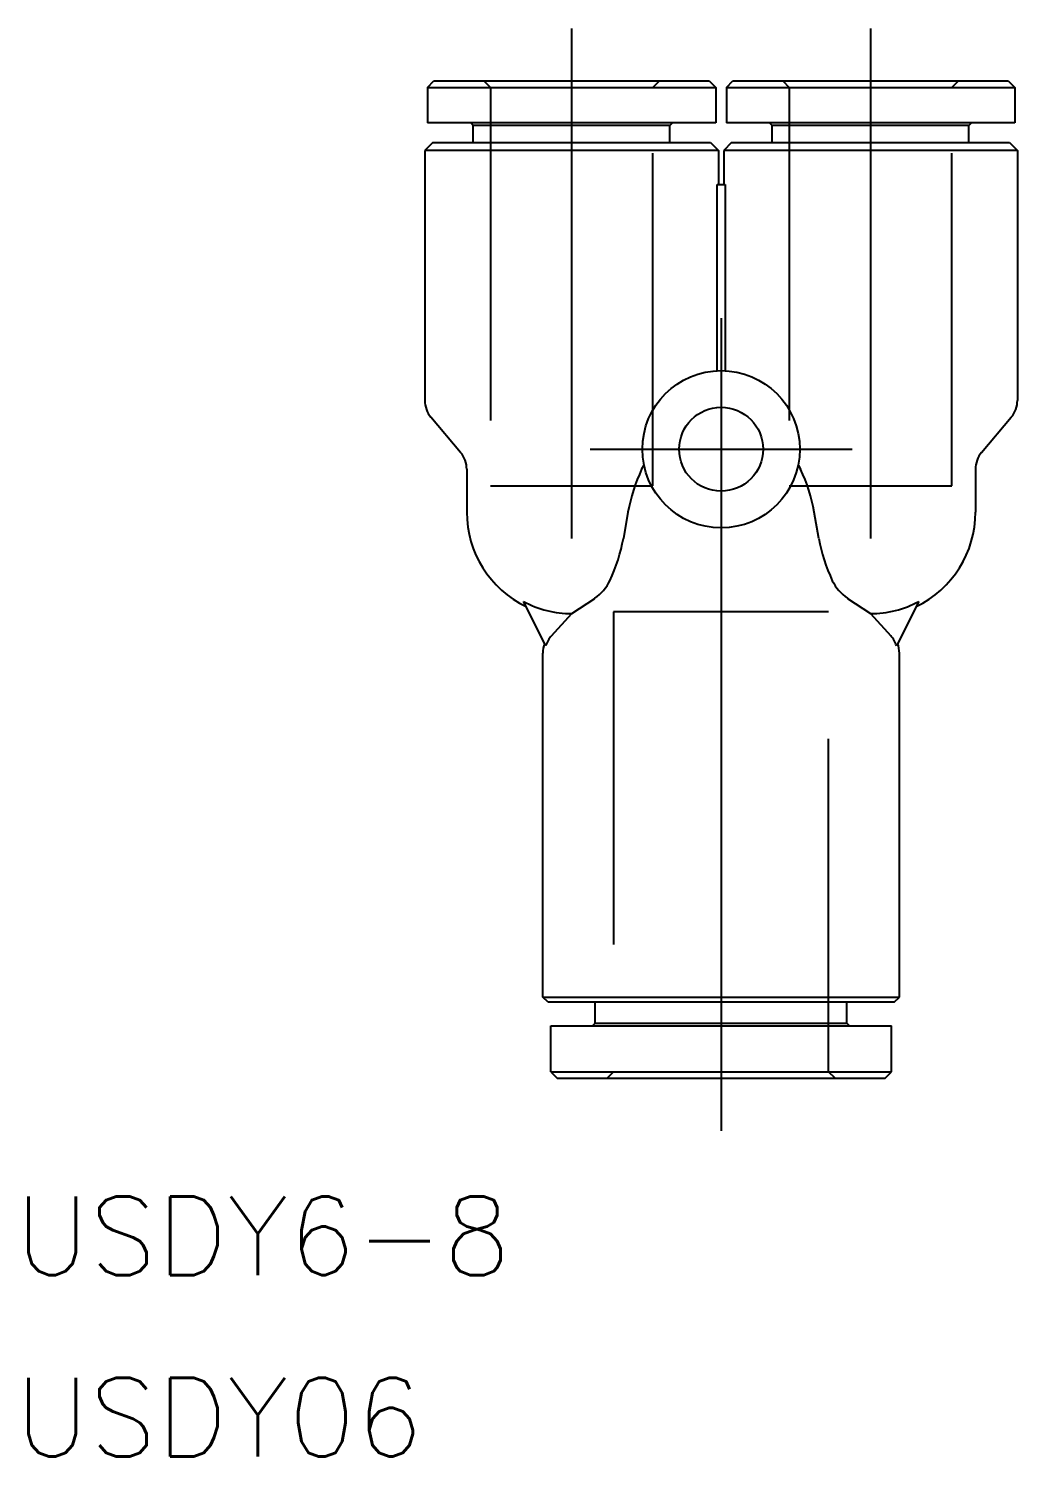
# Model space of a CAD drawing. Extents: x -26.4 to 13.3, y -38.4 to 44.9.
# Drawn here: x -26.4 to 11.3, y -38.4 to 16.1 of the extents above; entities that cross this region are included whole.
import ezdxf

# ---------------------------------------------------------------- set-up
doc = ezdxf.new("R2010")
doc.units = 0
doc.linetypes.add('CENTER', pattern=[50.8, 31.75, -6.35, 6.35, -6.35])
doc.linetypes.add('DASHED', pattern=[19.05, 12.7, -6.35])
doc.layers.get('0').update_dxf_attribs({"linetype": 'CONTINUOUS'})
doc.layers.add('CENTER', color=1, linetype='CENTER')
doc.styles.get("Standard").update_dxf_attribs({"font": 'txt.shx', "height": 3, "bigfont": 'bigfont.shx'})

msp = doc.modelspace()

# ---------------------------------------------------------------- linework, layer by layer
at = {"color": 7, "linetype": 'CONTINUOUS'}
for p, q in [((-11.200003, 13.8), (-0.199961, 13.8)), ((-11.2, 13.8), (-10.95, 14.05)), ((-11.2, 13.8), (-11.2, 12.45)), ((-10.950002, 14.05), (-0.449964, 14.05)), ((-0.45, 14.05), (-0.2, 13.8)), ((-0.2, 13.8), (-0.2, 12.45)), ((0.199886, 13.8), (5.7, 13.8)), ((0.2, 13.8), (0.45, 14.05)), ((0.2, 13.8), (0.2, 12.45)), ((0.449895, 14.05), (5.7, 14.05)), ((5.7, 14.05), (10.95, 14.05)), ((5.7, 13.8), (11.2, 13.8)), ((10.95, 14.05), (11.2, 13.8)), ((11.2, 13.8), (11.2, 12.45)), ((-0.2, 12.45), (-11.2, 12.45)), ((-9.45, 12.35), (-9.55, 12.45)), ((-1.95, 12.35), (-9.45, 12.35)), ((-9.45, 11.7), (-9.45, 12.35)), ((-1.95, 12.35), (-1.85, 12.45)), ((-1.95, 11.7), (-1.95, 12.35)), ((11.2, 12.45), (0.2, 12.45)), ((1.95, 12.35), (1.85, 12.45)), ((9.45, 12.35), (1.95, 12.35)), ((1.95, 11.7), (1.95, 12.35)), ((9.45, 12.35), (9.55, 12.45)), ((9.45, 11.7), (9.45, 12.35)), ((-11, 11.7), (-11.3, 11.4)), ((-11, 11.7), (-0.4, 11.7)), ((-0.4, 11.7), (-0.1, 11.4)), ((0.4, 11.7), (0.1, 11.4)), ((0.4, 11.7), (11, 11.7)), ((11, 11.7), (11.3, 11.4)), ((-0.1, 11.4), (-11.3, 11.4)), ((-11.3, 11.4), (-11.3, 1.864968)), ((-0.1, 11.4), (-0.1, 10.1)), ((11.3, 11.4), (0.1, 11.4)), ((0.1, 11.4), (0.1, 10.1)), ((11.3, 11.4), (11.3, 1.864968)), ((-0.15045, 2.996225), (-0.15045, 10.1)), ((-0.15045, 10.1), (0.15045, 10.1)), ((0.15045, 10.1), (0.15045, 2.996225)), ((-9.935089, -0.120832), (-11.064911, 1.220832)), ((9.935089, -0.120832), (11.064911, 1.220832)), ((-9.7, -0.764968), (-9.7, -2.4)), ((9.7, -0.764968), (9.7, -2.4)), ((-3.551754, -2.4), (-3.727193, -3.4)), ((3.727193, -3.4), (3.551754, -2.4)), ((-6.683468, -7.496518), (-7.538218, -5.808952)), ((-5.698842, -6.272983), (-4.815303, -5.688018)), ((4.815303, -5.688018), (5.698842, -6.272983)), ((7.538218, -5.808952), (6.683468, -7.496518)), ((-6.466534, -7.114675), (-5.698842, -6.272983)), ((5.698842, -6.272983), (6.466534, -7.114675)), ((-6.8, -20.9), (-6.8, -7.783736)), ((6.8, -20.9), (6.8, -7.783736)), ((-6.8, -20.9), (6.8, -20.9)), ((-6.6, -21.1), (-6.8, -20.9)), ((6.6, -21.1), (-6.6, -21.1)), ((-4.8, -21.9), (-4.8, -21.1)), ((4.8, -21.9), (4.8, -21.1)), ((6.6, -21.1), (6.8, -20.9)), ((-6.5, -22), (6.5, -22)), ((-6.5, -23.75), (-6.5, -22)), ((-4.8, -21.9), (-4.9, -22)), ((-4.8, -21.9), (4.8, -21.9)), ((4.8, -21.9), (4.9, -22)), ((6.5, -23.75), (6.5, -22)), ((-6.5, -23.75), (6.5, -23.75)), ((-6.5, -23.75), (-6.25, -24)), ((6.25, -24), (6.5, -23.75)), ((-6.25, -24), (6.25, -24))]:
    msp.add_line(p, q, dxfattribs=at)
at = {"color": 3, "linetype": 'DASHED'}
for p, q in [((-9.05, 14.05), (-8.8, 13.8)), ((-8.8, 13.8), (-8.8, -1.4)), ((-2.6, 13.8), (-2.35, 14.05)), ((-2.6, -1.4), (-2.6, 13.8)), ((2.35, 14.05), (2.6, 13.8)), ((2.6, 13.8), (2.6, -1.4)), ((8.8, 13.8), (9.05, 14.05)), ((8.8, -1.4), (8.8, 13.8)), ((-8.8, -1.4), (-2.6, -1.4)), ((2.6, -1.4), (8.8, -1.4)), ((-4.1, -6.2), (-4.1, -23.75)), ((4.1, -6.2), (-4.1, -6.2)), ((4.1, -23.75), (4.1, -6.2)), ((-4.1, -23.75), (-4.35, -24)), ((4.35, -24), (4.1, -23.75))]:
    msp.add_line(p, q, dxfattribs=at)
at = {"color": 7}
for points in [[(-3.0304, -0.764968, 0), (-3.02981, -0.76369, 0), (-3.02922, -0.76241, 0), (-3.02862, -0.76113, 0), (-3.02803, -0.759848, 0), (-3.02743, -0.758565, 0), (-3.02682, -0.757281, 0), (-3.02622, -0.755995, 0), (-3.02561, -0.754709, 0), (-3.02501, -0.753421, 0), (-3.0244, -0.752132, 0), (-3.02378, -0.750842, 0), (-3.02317, -0.749551, 0), (-3.02255, -0.748259, 0), (-3.02194, -0.746966, 0), (-3.02131, -0.745671, 0), (-3.02069, -0.744376, 0), (-3.02007, -0.743079, 0), (-3.01944, -0.741782, 0), (-3.01881, -0.740483, 0), (-3.01818, -0.739183, 0), (-3.01755, -0.737883, 0), (-3.01692, -0.736581, 0), (-3.01628, -0.735278, 0), (-3.01564, -0.733974, 0), (-3.015, -0.73267, 0), (-3.01436, -0.731364, 0), (-3.01372, -0.730058, 0), (-3.01307, -0.72875, 0), (-3.01242, -0.727442, 0), (-3.01177, -0.726132, 0), (-3.01112, -0.724822, 0), (-3.01047, -0.723511, 0), (-3.00981, -0.722199, 0), (-3.00915, -0.720886, 0), (-3.00849, -0.719572, 0), (-3.00783, -0.718258, 0), (-3.00717, -0.716942, 0), (-3.0065, -0.715626, 0), (-3.00584, -0.714309, 0), (-3.00517, -0.712991, 0), (-3.0045, -0.711673, 0), (-3.00382, -0.710353, 0), (-3.00315, -0.709033, 0), (-3.00247, -0.707712, 0), (-3.00179, -0.706391, 0), (-3.00111, -0.705068, 0), (-3.00043, -0.703745, 0), (-2.99975, -0.702421, 0), (-2.99906, -0.701097, 0), (-2.99837, -0.699772, 0), (-2.99768, -0.698446, 0), (-2.99699, -0.69712, 0), (-2.9963, -0.695793, 0), (-2.9956, -0.694465, 0), (-2.9949, -0.693137, 0), (-2.9942, -0.691808, 0), (-2.9935, -0.690478, 0), (-2.9928, -0.689148, 0), (-2.99209, -0.687817, 0), (-2.99139, -0.686486, 0), (-2.99068, -0.685154, 0), (-2.98997, -0.683822, 0), (-2.98926, -0.682489, 0), (-2.98854, -0.681156, 0), (-2.98783, -0.679822, 0), (-2.98711, -0.678488, 0), (-2.98639, -0.677153, 0), (-2.98567, -0.675818, 0), (-2.98494, -0.674482, 0), (-2.98422, -0.673146, 0), (-2.98349, -0.671809, 0), (-2.98277, -0.670472, 0), (-2.98204, -0.669135, 0), (-2.9813, -0.667797, 0), (-2.98057, -0.666459, 0), (-2.97983, -0.66512, 0), (-2.9791, -0.663781, 0), (-2.97836, -0.662442, 0), (-2.97762, -0.661102, 0), (-2.97687, -0.659762, 0), (-2.97613, -0.658422, 0), (-2.97538, -0.657082, 0), (-2.97464, -0.655741, 0), (-2.97389, -0.6544, 0), (-2.97314, -0.653058, 0), (-2.97238, -0.651717, 0), (-2.97163, -0.650375, 0), (-2.97087, -0.649033, 0), (-2.97011, -0.647691, 0), (-2.96935, -0.646348, 0), (-2.96859, -0.645005, 0), (-2.96783, -0.643663, 0), (-2.96706, -0.64232, 0), (-2.9663, -0.640976, 0), (-2.96553, -0.639633, 0), (-2.96476, -0.63829, 0), (-2.96399, -0.636946, 0), (-2.96321, -0.635602, 0), (-2.96244, -0.634258, 0), (-2.96166, -0.632915, 0), (-2.96088, -0.631571, 0), (-2.9601, -0.630227, 0), (-2.95932, -0.628882, 0), (-2.95854, -0.627538, 0), (-2.95775, -0.626194, 0), (-2.95697, -0.62485, 0), (-2.95618, -0.623506, 0), (-2.95539, -0.622162, 0), (-2.9546, -0.620818, 0), (-2.9538, -0.619473, 0), (-2.95301, -0.618129, 0), (-2.95221, -0.616785, 0), (-2.95141, -0.615441, 0), (-2.95061, -0.614098, 0), (-2.94981, -0.612754, 0), (-2.94901, -0.61141, 0), (-2.9482, -0.610067, 0), (-2.9474, -0.608723, 0), (-2.94659, -0.60738, 0), (-2.94578, -0.606037, 0), (-2.94497, -0.604694, 0), (-2.94416, -0.603351, 0), (-2.94334, -0.602008, 0), (-2.94253, -0.600666, 0), (-2.94171, -0.599324, 0), (-2.94089, -0.597982, 0), (-2.94007, -0.59664, 0)], [(2.94007, -0.59664, 0), (2.94089, -0.597982, 0), (2.94171, -0.599324, 0), (2.94253, -0.600666, 0), (2.94334, -0.602008, 0), (2.94416, -0.603351, 0), (2.94497, -0.604694, 0), (2.94578, -0.606037, 0), (2.94659, -0.60738, 0), (2.9474, -0.608723, 0), (2.9482, -0.610067, 0), (2.94901, -0.61141, 0), (2.94981, -0.612754, 0), (2.95061, -0.614098, 0), (2.95141, -0.615441, 0), (2.95221, -0.616785, 0), (2.95301, -0.618129, 0), (2.9538, -0.619473, 0), (2.9546, -0.620818, 0), (2.95539, -0.622162, 0), (2.95618, -0.623506, 0), (2.95697, -0.62485, 0), (2.95775, -0.626194, 0), (2.95854, -0.627538, 0), (2.95932, -0.628882, 0), (2.9601, -0.630227, 0), (2.96088, -0.631571, 0), (2.96166, -0.632915, 0), (2.96244, -0.634258, 0), (2.96321, -0.635602, 0), (2.96399, -0.636946, 0), (2.96476, -0.63829, 0), (2.96553, -0.639633, 0), (2.9663, -0.640976, 0), (2.96706, -0.64232, 0), (2.96783, -0.643663, 0), (2.96859, -0.645005, 0), (2.96935, -0.646348, 0), (2.97011, -0.647691, 0), (2.97087, -0.649033, 0), (2.97163, -0.650375, 0), (2.97238, -0.651717, 0), (2.97314, -0.653058, 0), (2.97389, -0.6544, 0), (2.97464, -0.655741, 0), (2.97538, -0.657082, 0), (2.97613, -0.658422, 0), (2.97687, -0.659762, 0), (2.97762, -0.661102, 0), (2.97836, -0.662442, 0), (2.9791, -0.663781, 0), (2.97983, -0.66512, 0), (2.98057, -0.666459, 0), (2.9813, -0.667797, 0), (2.98204, -0.669135, 0), (2.98277, -0.670472, 0), (2.98349, -0.671809, 0), (2.98422, -0.673146, 0), (2.98494, -0.674482, 0), (2.98567, -0.675818, 0), (2.98639, -0.677153, 0), (2.98711, -0.678488, 0), (2.98783, -0.679822, 0), (2.98854, -0.681156, 0), (2.98926, -0.682489, 0), (2.98997, -0.683822, 0), (2.99068, -0.685154, 0), (2.99139, -0.686486, 0), (2.99209, -0.687817, 0), (2.9928, -0.689148, 0), (2.9935, -0.690478, 0), (2.9942, -0.691808, 0), (2.9949, -0.693137, 0), (2.9956, -0.694465, 0), (2.9963, -0.695793, 0), (2.99699, -0.69712, 0), (2.99768, -0.698446, 0), (2.99837, -0.699772, 0), (2.99906, -0.701097, 0), (2.99975, -0.702421, 0), (3.00043, -0.703745, 0), (3.00111, -0.705068, 0), (3.00179, -0.706391, 0), (3.00247, -0.707712, 0), (3.00315, -0.709033, 0), (3.00382, -0.710353, 0), (3.0045, -0.711673, 0), (3.00517, -0.712991, 0), (3.00584, -0.714309, 0), (3.0065, -0.715626, 0), (3.00717, -0.716942, 0), (3.00783, -0.718258, 0), (3.00849, -0.719572, 0), (3.00915, -0.720886, 0), (3.00981, -0.722199, 0), (3.01047, -0.723511, 0), (3.01112, -0.724822, 0), (3.01177, -0.726132, 0), (3.01242, -0.727442, 0), (3.01307, -0.72875, 0), (3.01372, -0.730058, 0), (3.01436, -0.731364, 0), (3.015, -0.73267, 0), (3.01564, -0.733974, 0), (3.01628, -0.735278, 0), (3.01692, -0.736581, 0), (3.01755, -0.737883, 0), (3.01818, -0.739183, 0), (3.01881, -0.740483, 0), (3.01944, -0.741782, 0), (3.02007, -0.743079, 0), (3.02069, -0.744376, 0), (3.02131, -0.745671, 0), (3.02194, -0.746966, 0), (3.02255, -0.748259, 0), (3.02317, -0.749551, 0), (3.02378, -0.750842, 0), (3.0244, -0.752132, 0), (3.02501, -0.753421, 0), (3.02561, -0.754709, 0), (3.02622, -0.755995, 0), (3.02682, -0.757281, 0), (3.02743, -0.758565, 0), (3.02803, -0.759848, 0), (3.02862, -0.76113, 0), (3.02922, -0.76241, 0), (3.02981, -0.76369, 0), (3.0304, -0.764968, 0)]]:
    msp.add_polyline3d(points, dxfattribs=at)
at = {"color": 7, "linetype": 'CONTINUOUS'}
for radius in [3, 1.6]:
    msp.add_circle((0, 0), radius, dxfattribs=at)
for centre, radius, start, end in [((-10.3, 1.864968), 1, 180, 220.1009075), ((10.3, 1.864968), 1, 319.8990925, 0), ((-10.7, -0.764968), 1, 0, 40.1009075), ((10.7, -0.764968), 1, 139.8990925, 180), ((2.971415, -3.579358), 6.628923, 154.8770423, 169.7518962), ((-2.971415, -3.579358), 6.628923, 10.2481038, 25.1229577), ((-5.7, -2.4), 4, 180, 244.202484), ((5.7, -2.4), 4, 295.797516, 0), ((-10.251188, -2.219935), 6.629862, 335.053113, 349.7471521), ((10.251188, -2.219935), 6.629862, 190.2528479, 204.946887), ((-5.811895, -4.243299), 1.751756, 304.6002273, 333.8162257), ((5.811895, -4.243299), 1.751756, 206.1837743, 235.3997727), ((-5.7, -2.4), 3.872983, 241.6650117, 270.0171268), ((5.7, -2.4), 3.872983, 269.9828732, 298.3349883), ((-5.8, -7.783736), 1, 158.0370699, 180), ((-5.727773, -7.7873), 0.998953, 137.6828692, 163.0769631), ((5.727773, -7.7873), 0.998953, 16.9230369, 42.3171308), ((5.8, -7.783736), 1, 0, 21.9629301)]:
    msp.add_arc(centre, radius, start, end, dxfattribs=at)
at = {"layer": 'CENTER', "color": 1, "linetype": 'CENTER'}
for p, q in [((-5.7, 16.05), (-5.7, -3.4)), ((5.7, 16.05), (5.7, -3.4)), ((0, 5), (0, -26)), ((-5, 0), (5, 0))]:
    msp.add_line(p, q, dxfattribs=at)

# ---------------------------------------------------------------- texts
at = {"color": 7, "linetype": 'CONTINUOUS'}
for s, p in [('USDY6-8', (-26.925067, -31.505341)), ('USDY06', (-26.925067, -38.426447))]:
    msp.add_text(s, height=3, dxfattribs=at).set_placement(p)

doc.saveas('drawing.dxf')
